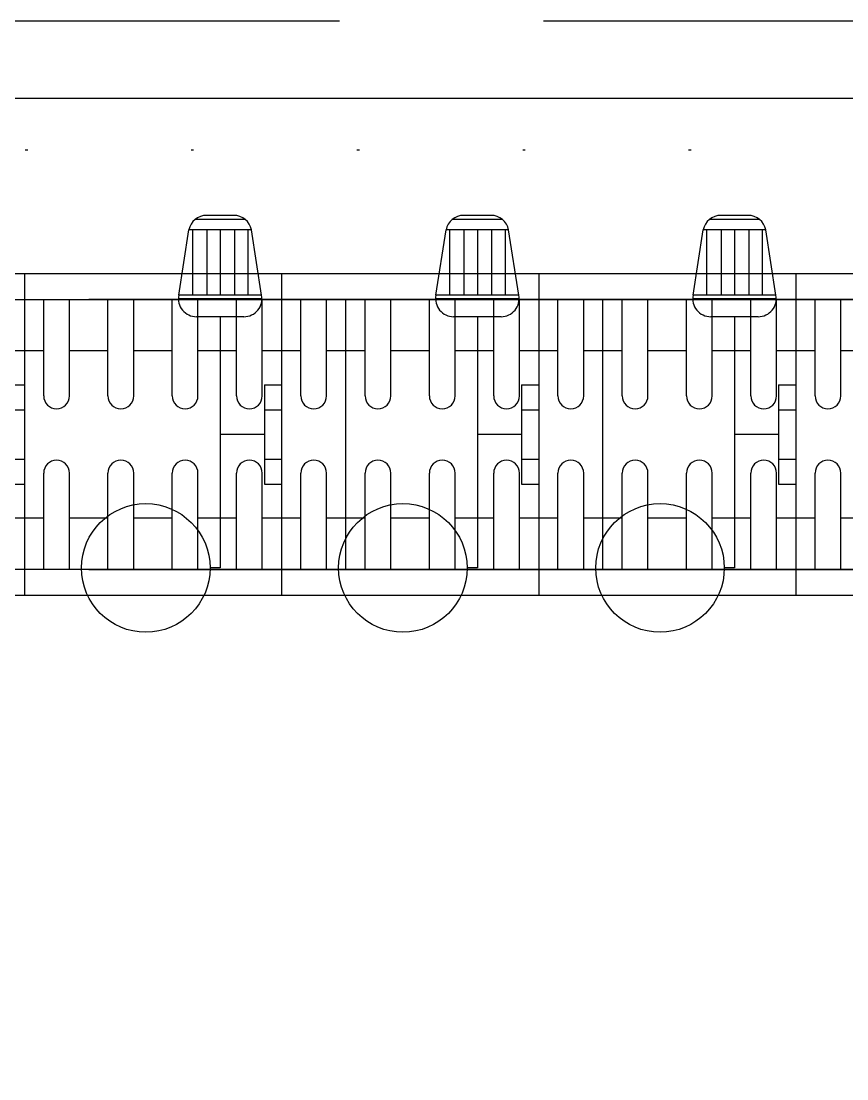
# Model space of a CAD drawing. Header units: inches. Extents: x 21 to 38546, y 13 to 15001.
# Drawn here: x 3846.76 to 3878.87, y 2520.96 to 2562.08 of the extents above; entities that cross this region are included whole.
import ezdxf

# ---------------------------------------------------------------- set-up
doc = ezdxf.new("R2010")
doc.units = ezdxf.units.IN
doc.header["$MEASUREMENT"] = 0
doc.linetypes.add('DOT', pattern=[6.35, 0, -6.35])
doc.linetypes.add('IMPORT-HIDDEN2', pattern=[47.625, 31.75, -15.875])
doc.layers.add('RAST-IST-RADYATÖR-DİNAMİK BLOK', color=83, linetype='Continuous')
for name, color, linetype, lineweight in [('Z_MİM_-KM-BEAM-RAY', 8, 'DOT', 25), ('Z_MİM_-KM-CERAMIC-09', 8, 'Continuous', 25), ('Z_MİM_-KM-RAY-1', 8, 'IMPORT-HIDDEN2', 25), ('Z_MİM_00', 8, 'Continuous', 25)]:
    doc.layers.add(name, color=color, linetype=linetype, lineweight=lineweight)

# ---------------------------------------------------------------- blocks, each defined once
blk = doc.blocks.new('XXX')
at = {"layer": 'Z_MİM_-KM-RAY-1', "ltscale": 0.5}
blk.add_lwpolyline([(18870.124, 4962.821), (18330.124, 4962.821), (18330.124, 4312.821), (18870.124, 4312.821)], close=True, dxfattribs=at)
blk = doc.blocks.new('-KM_Kiriş İzi_ZK')
at = {"layer": 'Z_MİM_-KM-BEAM-RAY'}
blk.add_line((25, 1575.001), (605, 1575.001), dxfattribs=at)
blk = doc.blocks.new('IS_RADYATOR-PLAN-160')
at = {"layer": 'RAST-IST-RADYATÖR-DİNAMİK BLOK', "color": 7}
for p, q in [((157.385, 11.439), (157.78, 11.439)), ((157.385, 1.67), (157.385, 11.439)), ((155.668, 6.25), (157.385, 6.25)), ((156.462, 1.67), (158.309, 1.67)), ((159.011, 0.968), (155.76, 0.968)), ((155.773, 0.833), (158.998, 0.833)), ((155.773, 0.833), (156.168, -1.704)), ((156.308, -1.704), (156.308, 0.833)), ((156.832, -1.704), (156.832, 0.833)), ((157.381, -1.704), (157.381, 0.833)), ((157.906, -1.704), (157.906, 0.833)), ((158.467, -1.704), (158.467, 0.833)), ((158.998, 0.833), (158.603, -1.704)), ((156.168, -1.704), (158.603, -1.704)), ((156.411, -2.11), (158.36, -2.11)), ((156.857, -2.27), (157.914, -2.27))]:
    blk.add_line(p, q, dxfattribs=at)
at = {"layer": 'RAST-IST-RADYATÖR-DİNAMİK BLOK'}
for p, q in [((155.668, 8.178), (155, 8.178)), ((155.668, 7.214), (155.668, 8.178)), ((155.668, 7.214), (155, 7.214)), ((155.668, 5.286), (155.668, 7.214)), ((155.668, 5.286), (155, 5.286)), ((155.668, 4.322), (155.668, 5.286)), ((155.668, 4.322), (155, 4.322))]:
    blk.add_line(p, q, dxfattribs=at)
blk.add_lwpolyline([(-5, 0), (155, 0), (155, 12.5), (-5, 12.5)], dxfattribs=at)
at = {"layer": 'RAST-IST-RADYATÖR-DİNAMİK BLOK', "color": 10}
blk.add_circle((160.28, 11.439), 2.5, dxfattribs=at)
at = {"layer": 'RAST-IST-RADYATÖR-DİNAMİK BLOK', "color": 7}
for centre, start, end in [((156.462, 0.968), 90, 191.1518), ((158.309, 0.968), 348.8482, 90), ((156.857, -1.568), 191.1518, 270), ((157.914, -1.568), 270, 348.8482)]:
    blk.add_arc(centre, 0.702, start, end, dxfattribs=at)
blk = doc.blocks.new('IS_RADYATOR-PLAN-170')
at = {"layer": 'RAST-IST-RADYATÖR-DİNAMİK BLOK', "color": 7}
for p, q in [((153.25, 11.5), (153.25, 7.75)), ((154.25, 11.5), (154.25, 7.75)), ((155.75, 11.5), (155.75, 7.75)), ((156.75, 11.5), (156.75, 7.75)), ((158.25, 11.5), (158.25, 7.75)), ((159.25, 11.5), (159.25, 7.75)), ((160.75, 11.5), (160.75, 7.75)), ((161.75, 11.5), (161.75, 7.75)), ((167.385, 11.439), (167.78, 11.439)), ((167.385, 1.67), (167.385, 11.439)), ((152.5, 9.5), (153.25, 9.5)), ((154.25, 9.5), (155, 9.5)), ((155, 9.5), (155.75, 9.5)), ((156.75, 9.5), (157.5, 9.5)), ((157.5, 9.5), (158.25, 9.5)), ((159.25, 9.5), (160, 9.5)), ((160, 9.5), (160.75, 9.5)), ((161.75, 9.5), (162.5, 9.5)), ((165.668, 6.25), (167.385, 6.25)), ((153.25, 4.75), (153.25, 1)), ((154.25, 4.75), (154.25, 1)), ((155.75, 4.75), (155.75, 1)), ((156.75, 4.75), (156.75, 1)), ((158.25, 4.75), (158.25, 1)), ((159.25, 4.75), (159.25, 1)), ((160.75, 4.75), (160.75, 1)), ((161.75, 4.75), (161.75, 1)), ((152.5, 3), (153.25, 3)), ((154.25, 3), (155, 3)), ((155, 3), (155.75, 3)), ((156.75, 3), (157.5, 3)), ((157.5, 3), (158.25, 3)), ((159.25, 3), (160, 3)), ((160, 3), (160.75, 3)), ((161.75, 3), (162.5, 3)), ((166.462, 1.67), (168.309, 1.67)), ((169.011, 0.968), (165.76, 0.968)), ((165.773, 0.833), (168.998, 0.833)), ((165.773, 0.833), (166.168, -1.704)), ((166.308, -1.704), (166.308, 0.833)), ((166.832, -1.704), (166.832, 0.833)), ((167.381, -1.704), (167.381, 0.833)), ((167.906, -1.704), (167.906, 0.833)), ((168.467, -1.704), (168.467, 0.833)), ((168.998, 0.833), (168.603, -1.704)), ((166.168, -1.704), (168.603, -1.704)), ((166.411, -2.11), (168.36, -2.11)), ((166.857, -2.27), (167.914, -2.27))]:
    blk.add_line(p, q, dxfattribs=at)
at = {"layer": 'RAST-IST-RADYATÖR-DİNAMİK BLOK'}
for p, q in [((165.668, 8.178), (165, 8.178)), ((165.668, 7.214), (165.668, 8.178)), ((165.668, 7.214), (165, 7.214)), ((165.668, 5.286), (165.668, 7.214)), ((165.668, 5.286), (165, 5.286)), ((165.668, 4.322), (165.668, 5.286)), ((165.668, 4.322), (165, 4.322))]:
    blk.add_line(p, q, dxfattribs=at)
for points in [[(-5, 0), (165, 0), (165, 12.5), (-5, 12.5)], [(-2.5, 11.5), (162.5, 11.5), (162.5, 1), (-2.5, 1)]]:
    blk.add_lwpolyline(points, dxfattribs=at)
at = {"layer": 'RAST-IST-RADYATÖR-DİNAMİK BLOK', "color": 10}
blk.add_circle((170.28, 11.439), 2.5, dxfattribs=at)
at = {"layer": 'RAST-IST-RADYATÖR-DİNAMİK BLOK', "color": 7}
for centre, radius, start, end in [((153.75, 7.75), 0.5, 180, 0), ((156.25, 7.75), 0.5, 180, 0), ((158.75, 7.75), 0.5, 180, 0), ((161.25, 7.75), 0.5, 180, 0), ((153.75, 4.75), 0.5, 0, 180), ((156.25, 4.75), 0.5, 0, 180), ((158.75, 4.75), 0.5, 0, 180), ((161.25, 4.75), 0.5, 0, 180), ((166.462, 0.968), 0.702, 90, 191.1518), ((168.309, 0.968), 0.702, 348.8482, 90), ((166.857, -1.568), 0.702, 191.1518, 270), ((167.914, -1.568), 0.702, 270, 348.8482)]:
    blk.add_arc(centre, radius, start, end, dxfattribs=at)
blk = doc.blocks.new('IS_RADYATOR-PLAN-180')
at = {"layer": 'RAST-IST-RADYATÖR-DİNAMİK BLOK', "color": 7}
for p, q in [((153.25, 11.5), (153.25, 7.75)), ((154.25, 11.5), (154.25, 7.75)), ((155.75, 11.5), (155.75, 7.75)), ((156.75, 11.5), (156.75, 7.75)), ((158.25, 11.5), (158.25, 7.75)), ((159.25, 11.5), (159.25, 7.75)), ((160.75, 11.5), (160.75, 7.75)), ((161.75, 11.5), (161.75, 7.75)), ((163.25, 11.5), (163.25, 7.75)), ((164.25, 11.5), (164.25, 7.75)), ((165.75, 11.5), (165.75, 7.75)), ((166.75, 11.5), (166.75, 7.75)), ((168.25, 11.5), (168.25, 7.75)), ((169.25, 11.5), (169.25, 7.75)), ((170.75, 11.5), (170.75, 7.75)), ((171.75, 11.5), (171.75, 7.75)), ((177.385, 11.439), (177.78, 11.439)), ((177.385, 1.67), (177.385, 11.439)), ((152.5, 9.5), (153.25, 9.5)), ((154.25, 9.5), (155, 9.5)), ((155, 9.5), (155.75, 9.5)), ((156.75, 9.5), (157.5, 9.5)), ((157.5, 9.5), (158.25, 9.5)), ((159.25, 9.5), (160, 9.5)), ((160, 9.5), (160.75, 9.5)), ((161.75, 9.5), (162.5, 9.5)), ((162.5, 9.5), (163.25, 9.5)), ((164.25, 9.5), (165, 9.5)), ((165, 9.5), (165.75, 9.5)), ((166.75, 9.5), (167.5, 9.5)), ((167.5, 9.5), (168.25, 9.5)), ((169.25, 9.5), (170, 9.5)), ((170, 9.5), (170.75, 9.5)), ((171.75, 9.5), (172.5, 9.5)), ((175.668, 6.25), (177.385, 6.25)), ((153.25, 4.75), (153.25, 1)), ((154.25, 4.75), (154.25, 1)), ((155.75, 4.75), (155.75, 1)), ((156.75, 4.75), (156.75, 1)), ((158.25, 4.75), (158.25, 1)), ((159.25, 4.75), (159.25, 1)), ((160.75, 4.75), (160.75, 1)), ((161.75, 4.75), (161.75, 1)), ((163.25, 4.75), (163.25, 1)), ((164.25, 4.75), (164.25, 1)), ((165.75, 4.75), (165.75, 1)), ((166.75, 4.75), (166.75, 1)), ((168.25, 4.75), (168.25, 1)), ((169.25, 4.75), (169.25, 1)), ((170.75, 4.75), (170.75, 1)), ((171.75, 4.75), (171.75, 1)), ((152.5, 3), (153.25, 3)), ((154.25, 3), (155, 3)), ((155, 3), (155.75, 3)), ((156.75, 3), (157.5, 3)), ((157.5, 3), (158.25, 3)), ((159.25, 3), (160, 3)), ((160, 3), (160.75, 3)), ((161.75, 3), (162.5, 3)), ((162.5, 3), (163.25, 3)), ((164.25, 3), (165, 3)), ((165, 3), (165.75, 3)), ((166.75, 3), (167.5, 3)), ((167.5, 3), (168.25, 3)), ((169.25, 3), (170, 3)), ((170, 3), (170.75, 3)), ((171.75, 3), (172.5, 3)), ((176.462, 1.67), (178.309, 1.67)), ((179.011, 0.968), (175.76, 0.968)), ((175.773, 0.833), (178.998, 0.833)), ((175.773, 0.833), (176.168, -1.704)), ((176.308, -1.704), (176.308, 0.833)), ((176.832, -1.704), (176.832, 0.833)), ((177.381, -1.704), (177.381, 0.833)), ((177.906, -1.704), (177.906, 0.833)), ((178.467, -1.704), (178.467, 0.833)), ((178.998, 0.833), (178.603, -1.704)), ((176.168, -1.704), (178.603, -1.704)), ((176.411, -2.11), (178.36, -2.11)), ((176.857, -2.27), (177.914, -2.27))]:
    blk.add_line(p, q, dxfattribs=at)
at = {"layer": 'RAST-IST-RADYATÖR-DİNAMİK BLOK'}
for p, q in [((175.668, 8.178), (175, 8.178)), ((175.668, 7.214), (175.668, 8.178)), ((175.668, 7.214), (175, 7.214)), ((175.668, 5.286), (175.668, 7.214)), ((175.668, 5.286), (175, 5.286)), ((175.668, 4.322), (175.668, 5.286)), ((175.668, 4.322), (175, 4.322))]:
    blk.add_line(p, q, dxfattribs=at)
for points in [[(-5, 0), (175, 0), (175, 12.5), (-5, 12.5)], [(-2.5, 11.5), (172.5, 11.5), (172.5, 1), (-2.5, 1)]]:
    blk.add_lwpolyline(points, dxfattribs=at)
at = {"layer": 'RAST-IST-RADYATÖR-DİNAMİK BLOK', "color": 10}
blk.add_circle((180.28, 11.439), 2.5, dxfattribs=at)
at = {"layer": 'RAST-IST-RADYATÖR-DİNAMİK BLOK', "color": 7}
for centre, radius, start, end in [((153.75, 7.75), 0.5, 180, 0), ((156.25, 7.75), 0.5, 180, 0), ((158.75, 7.75), 0.5, 180, 0), ((161.25, 7.75), 0.5, 180, 0), ((163.75, 7.75), 0.5, 180, 0), ((166.25, 7.75), 0.5, 180, 0), ((168.75, 7.75), 0.5, 180, 0), ((171.25, 7.75), 0.5, 180, 0), ((153.75, 4.75), 0.5, 0, 180), ((156.25, 4.75), 0.5, 0, 180), ((158.75, 4.75), 0.5, 0, 180), ((161.25, 4.75), 0.5, 0, 180), ((163.75, 4.75), 0.5, 0, 180), ((166.25, 4.75), 0.5, 0, 180), ((168.75, 4.75), 0.5, 0, 180), ((171.25, 4.75), 0.5, 0, 180), ((176.462, 0.968), 0.702, 90, 191.1518), ((178.309, 0.968), 0.702, 348.8482, 90), ((176.857, -1.568), 0.702, 191.1518, 270), ((177.914, -1.568), 0.702, 270, 348.8482)]:
    blk.add_arc(centre, radius, start, end, dxfattribs=at)
blk = doc.blocks.new('IS_RADYATOR-PLAN-190')
at = {"layer": 'RAST-IST-RADYATÖR-DİNAMİK BLOK', "color": 7}
for p, q in [((153.25, 11.5), (153.25, 7.75)), ((154.25, 11.5), (154.25, 7.75)), ((155.75, 11.5), (155.75, 7.75)), ((156.75, 11.5), (156.75, 7.75)), ((158.25, 11.5), (158.25, 7.75)), ((159.25, 11.5), (159.25, 7.75)), ((160.75, 11.5), (160.75, 7.75)), ((161.75, 11.5), (161.75, 7.75)), ((163.25, 11.5), (163.25, 7.75)), ((164.25, 11.5), (164.25, 7.75)), ((165.75, 11.5), (165.75, 7.75)), ((166.75, 11.5), (166.75, 7.75)), ((168.25, 11.5), (168.25, 7.75)), ((169.25, 11.5), (169.25, 7.75)), ((170.75, 11.5), (170.75, 7.75)), ((171.75, 11.5), (171.75, 7.75)), ((173.25, 11.5), (173.25, 7.75)), ((174.25, 11.5), (174.25, 7.75)), ((175.75, 11.5), (175.75, 7.75)), ((176.75, 11.5), (176.75, 7.75)), ((178.25, 11.5), (178.25, 7.75)), ((179.25, 11.5), (179.25, 7.75)), ((180.75, 11.5), (180.75, 7.75)), ((181.75, 11.5), (181.75, 7.75)), ((152.5, 9.5), (153.25, 9.5)), ((154.25, 9.5), (155, 9.5)), ((155, 9.5), (155.75, 9.5)), ((156.75, 9.5), (157.5, 9.5)), ((157.5, 9.5), (158.25, 9.5)), ((159.25, 9.5), (160, 9.5)), ((160, 9.5), (160.75, 9.5)), ((161.75, 9.5), (162.5, 9.5)), ((162.5, 9.5), (163.25, 9.5)), ((164.25, 9.5), (165, 9.5)), ((165, 9.5), (165.75, 9.5)), ((166.75, 9.5), (167.5, 9.5)), ((167.5, 9.5), (168.25, 9.5)), ((169.25, 9.5), (170, 9.5)), ((170, 9.5), (170.75, 9.5)), ((171.75, 9.5), (172.5, 9.5)), ((172.5, 9.5), (173.25, 9.5)), ((174.25, 9.5), (175, 9.5)), ((175, 9.5), (175.75, 9.5)), ((176.75, 9.5), (177.5, 9.5)), ((177.5, 9.5), (178.25, 9.5)), ((179.25, 9.5), (180, 9.5)), ((180, 9.5), (180.75, 9.5)), ((181.75, 9.5), (182.5, 9.5)), ((153.25, 4.75), (153.25, 1)), ((154.25, 4.75), (154.25, 1)), ((155.75, 4.75), (155.75, 1)), ((156.75, 4.75), (156.75, 1)), ((158.25, 4.75), (158.25, 1)), ((159.25, 4.75), (159.25, 1)), ((160.75, 4.75), (160.75, 1)), ((161.75, 4.75), (161.75, 1)), ((163.25, 4.75), (163.25, 1)), ((164.25, 4.75), (164.25, 1)), ((165.75, 4.75), (165.75, 1)), ((166.75, 4.75), (166.75, 1)), ((168.25, 4.75), (168.25, 1)), ((169.25, 4.75), (169.25, 1)), ((170.75, 4.75), (170.75, 1)), ((171.75, 4.75), (171.75, 1)), ((173.25, 4.75), (173.25, 1)), ((174.25, 4.75), (174.25, 1)), ((175.75, 4.75), (175.75, 1)), ((176.75, 4.75), (176.75, 1)), ((178.25, 4.75), (178.25, 1)), ((179.25, 4.75), (179.25, 1)), ((180.75, 4.75), (180.75, 1)), ((181.75, 4.75), (181.75, 1)), ((152.5, 3), (153.25, 3)), ((154.25, 3), (155, 3)), ((155, 3), (155.75, 3)), ((156.75, 3), (157.5, 3)), ((157.5, 3), (158.25, 3)), ((159.25, 3), (160, 3)), ((160, 3), (160.75, 3)), ((161.75, 3), (162.5, 3)), ((162.5, 3), (163.25, 3)), ((164.25, 3), (165, 3)), ((165, 3), (165.75, 3)), ((166.75, 3), (167.5, 3)), ((167.5, 3), (168.25, 3)), ((169.25, 3), (170, 3)), ((170, 3), (170.75, 3)), ((171.75, 3), (172.5, 3)), ((172.5, 3), (173.25, 3)), ((174.25, 3), (175, 3)), ((175, 3), (175.75, 3)), ((176.75, 3), (177.5, 3)), ((177.5, 3), (178.25, 3)), ((179.25, 3), (180, 3)), ((180, 3), (180.75, 3)), ((181.75, 3), (182.5, 3))]:
    blk.add_line(p, q, dxfattribs=at)
at = {"layer": 'RAST-IST-RADYATÖR-DİNAMİK BLOK'}
for p, q in [((185.668, 8.178), (185, 8.178)), ((185.668, 7.214), (185, 7.214)), ((185.668, 5.286), (185, 5.286)), ((185.668, 4.322), (185, 4.322))]:
    blk.add_line(p, q, dxfattribs=at)
for points in [[(-5, 0), (185, 0), (185, 12.5), (-5, 12.5)], [(182.5, 11.5), (-2.5, 11.5), (-2.5, 1), (182.5, 1)]]:
    blk.add_lwpolyline(points, dxfattribs=at)
at = {"layer": 'RAST-IST-RADYATÖR-DİNAMİK BLOK', "color": 7}
for centre, start, end in [((153.75, 7.75), 180, 0), ((156.25, 7.75), 180, 0), ((158.75, 7.75), 180, 0), ((161.25, 7.75), 180, 0), ((163.75, 7.75), 180, 0), ((166.25, 7.75), 180, 0), ((168.75, 7.75), 180, 0), ((171.25, 7.75), 180, 0), ((173.75, 7.75), 180, 0), ((176.25, 7.75), 180, 0), ((178.75, 7.75), 180, 0), ((181.25, 7.75), 180, 0), ((153.75, 4.75), 0, 180), ((156.25, 4.75), 0, 180), ((158.75, 4.75), 0, 180), ((161.25, 4.75), 0, 180), ((163.75, 4.75), 0, 180), ((166.25, 4.75), 0, 180), ((168.75, 4.75), 0, 180), ((171.25, 4.75), 0, 180), ((173.75, 4.75), 0, 180), ((176.25, 4.75), 0, 180), ((178.75, 4.75), 0, 180), ((181.25, 4.75), 0, 180)]:
    blk.add_arc(centre, 0.5, start, end, dxfattribs=at)
blk = doc.blocks.new('IS_RADYATOR-PLAN-200')
at = {"layer": 'RAST-IST-RADYATÖR-DİNAMİK BLOK', "color": 7}
for p, q in [((158.25, 11.5), (158.25, 7.75)), ((159.25, 11.5), (159.25, 7.75)), ((160.75, 11.5), (160.75, 7.75)), ((161.75, 11.5), (161.75, 7.75)), ((163.25, 11.5), (163.25, 7.75)), ((164.25, 11.5), (164.25, 7.75)), ((165.75, 11.5), (165.75, 7.75)), ((166.75, 11.5), (166.75, 7.75)), ((168.25, 11.5), (168.25, 7.75)), ((169.25, 11.5), (169.25, 7.75)), ((170.75, 11.5), (170.75, 7.75)), ((171.75, 11.5), (171.75, 7.75)), ((173.25, 11.5), (173.25, 7.75)), ((174.25, 11.5), (174.25, 7.75)), ((175.75, 11.5), (175.75, 7.75)), ((176.75, 11.5), (176.75, 7.75)), ((178.25, 11.5), (178.25, 7.75)), ((179.25, 11.5), (179.25, 7.75)), ((180.75, 11.5), (180.75, 7.75)), ((181.75, 11.5), (181.75, 7.75)), ((183.25, 11.5), (183.25, 7.75)), ((184.25, 11.5), (184.25, 7.75)), ((185.75, 11.5), (185.75, 7.75)), ((186.75, 11.5), (186.75, 7.75)), ((188.25, 11.5), (188.25, 7.75)), ((189.25, 11.5), (189.25, 7.75)), ((157.5, 9.5), (158.25, 9.5)), ((159.25, 9.5), (160, 9.5)), ((160, 9.5), (160.75, 9.5)), ((161.75, 9.5), (162.5, 9.5)), ((162.5, 9.5), (163.25, 9.5)), ((164.25, 9.5), (165, 9.5)), ((165, 9.5), (165.75, 9.5)), ((166.75, 9.5), (167.5, 9.5)), ((167.5, 9.5), (168.25, 9.5)), ((169.25, 9.5), (170, 9.5)), ((170, 9.5), (170.75, 9.5)), ((171.75, 9.5), (172.5, 9.5)), ((172.5, 9.5), (173.25, 9.5)), ((174.25, 9.5), (175, 9.5)), ((175, 9.5), (175.75, 9.5)), ((176.75, 9.5), (177.5, 9.5)), ((177.5, 9.5), (178.25, 9.5)), ((179.25, 9.5), (180, 9.5)), ((180, 9.5), (180.75, 9.5)), ((181.75, 9.5), (182.5, 9.5)), ((182.5, 9.5), (183.25, 9.5)), ((184.25, 9.5), (185, 9.5)), ((185, 9.5), (185.75, 9.5)), ((186.75, 9.5), (187.5, 9.5)), ((187.5, 9.5), (188.25, 9.5)), ((189.25, 9.5), (190, 9.5)), ((190, 9.5), (190.75, 9.5)), ((158.25, 4.75), (158.25, 1)), ((159.25, 4.75), (159.25, 1)), ((160.75, 4.75), (160.75, 1)), ((161.75, 4.75), (161.75, 1)), ((163.25, 4.75), (163.25, 1)), ((164.25, 4.75), (164.25, 1)), ((165.75, 4.75), (165.75, 1)), ((166.75, 4.75), (166.75, 1)), ((168.25, 4.75), (168.25, 1)), ((169.25, 4.75), (169.25, 1)), ((170.75, 4.75), (170.75, 1)), ((171.75, 4.75), (171.75, 1)), ((173.25, 4.75), (173.25, 1)), ((174.25, 4.75), (174.25, 1)), ((175.75, 4.75), (175.75, 1)), ((176.75, 4.75), (176.75, 1)), ((178.25, 4.75), (178.25, 1)), ((179.25, 4.75), (179.25, 1)), ((180.75, 4.75), (180.75, 1)), ((181.75, 4.75), (181.75, 1)), ((183.25, 4.75), (183.25, 1)), ((184.25, 4.75), (184.25, 1)), ((185.75, 4.75), (185.75, 1)), ((186.75, 4.75), (186.75, 1)), ((188.25, 4.75), (188.25, 1)), ((189.25, 4.75), (189.25, 1)), ((157.5, 3), (158.25, 3)), ((159.25, 3), (160, 3)), ((160, 3), (160.75, 3)), ((161.75, 3), (162.5, 3)), ((162.5, 3), (163.25, 3)), ((164.25, 3), (165, 3)), ((165, 3), (165.75, 3)), ((166.75, 3), (167.5, 3)), ((167.5, 3), (168.25, 3)), ((169.25, 3), (170, 3)), ((170, 3), (170.75, 3)), ((171.75, 3), (172.5, 3)), ((172.5, 3), (173.25, 3)), ((174.25, 3), (175, 3)), ((175, 3), (175.75, 3)), ((176.75, 3), (177.5, 3)), ((177.5, 3), (178.25, 3)), ((179.25, 3), (180, 3)), ((180, 3), (180.75, 3)), ((181.75, 3), (182.5, 3)), ((182.5, 3), (183.25, 3)), ((184.25, 3), (185, 3)), ((185, 3), (185.75, 3)), ((186.75, 3), (187.5, 3)), ((187.5, 3), (188.25, 3)), ((189.25, 3), (190, 3)), ((190, 3), (190.75, 3))]:
    blk.add_line(p, q, dxfattribs=at)
at = {"layer": 'RAST-IST-RADYATÖR-DİNAMİK BLOK'}
for points in [[(0, 0), (200, 0), (200, 12.5), (0, 12.5)], [(2.5, 11.5), (197.5, 11.5), (197.5, 1), (2.5, 1)]]:
    blk.add_lwpolyline(points, dxfattribs=at)
at = {"layer": 'RAST-IST-RADYATÖR-DİNAMİK BLOK', "color": 7}
for centre, start, end in [((158.75, 7.75), 180, 0), ((161.25, 7.75), 180, 0), ((163.75, 7.75), 180, 0), ((166.25, 7.75), 180, 0), ((168.75, 7.75), 180, 0), ((171.25, 7.75), 180, 0), ((173.75, 7.75), 180, 0), ((176.25, 7.75), 180, 0), ((178.75, 7.75), 180, 0), ((181.25, 7.75), 180, 0), ((183.75, 7.75), 180, 0), ((186.25, 7.75), 180, 0), ((188.75, 7.75), 180, 0), ((158.75, 4.75), 0, 180), ((161.25, 4.75), 0, 180), ((163.75, 4.75), 0, 180), ((166.25, 4.75), 0, 180), ((168.75, 4.75), 0, 180), ((171.25, 4.75), 0, 180), ((173.75, 4.75), 0, 180), ((176.25, 4.75), 0, 180), ((178.75, 4.75), 0, 180), ((181.25, 4.75), 0, 180), ((183.75, 4.75), 0, 180), ((186.25, 4.75), 0, 180), ((188.75, 4.75), 0, 180)]:
    blk.add_arc(centre, 0.5, start, end, dxfattribs=at)
blk = doc.blocks.new('IS_U4735')
for name, p in [('IS_RADYATOR-PLAN-160', (0, 0)), ('IS_RADYATOR-PLAN-170', (0, 0)), ('IS_RADYATOR-PLAN-180', (0, 0)), ('IS_RADYATOR-PLAN-190', (0, 0)), ('IS_RADYATOR-PLAN-200', (-5, 0))]:
    blk.add_blockref(name, p)

msp = doc.modelspace()

# ---------------------------------------------------------------- linework, layer by layer
at = {"layer": 'Z_MİM_-KM-CERAMIC-09'}
msp.add_lwpolyline([(4663.759, 2559.084), (4663.759, 2399.084), (4678.759, 2399.084), (4678.759, 2235.084), (3978.758, 2235.084), (3978.758, 1890.083), (3843.757, 1890.083), (3843.757, 1880.083), (3359.758, 1880.083), (3359.758, 2559.084), (3933.758, 2559.084), (3933.758, 2554.084), (4089.758, 2554.084), (4089.758, 2559.084)], close=True, dxfattribs=at)

# ---------------------------------------------------------------- block references
at = {"layer": 'RAST-IST-RADYATÖR-DİNAMİK BLOK', "rotation": 180}
msp.add_blockref('IS_U4735', (4031.884, 2552.264), dxfattribs=at)
at = {"layer": 'Z_MİM_-KM-BEAM-RAY'}
msp.add_blockref('-KM_Kiriş İzi_ZK', (3331.714, 982.083), dxfattribs=at)
at = {"layer": 'Z_MİM_00'}
msp.add_blockref('XXX', (-14963.366, -2400.737), dxfattribs=at)

doc.saveas('drawing.dxf')
